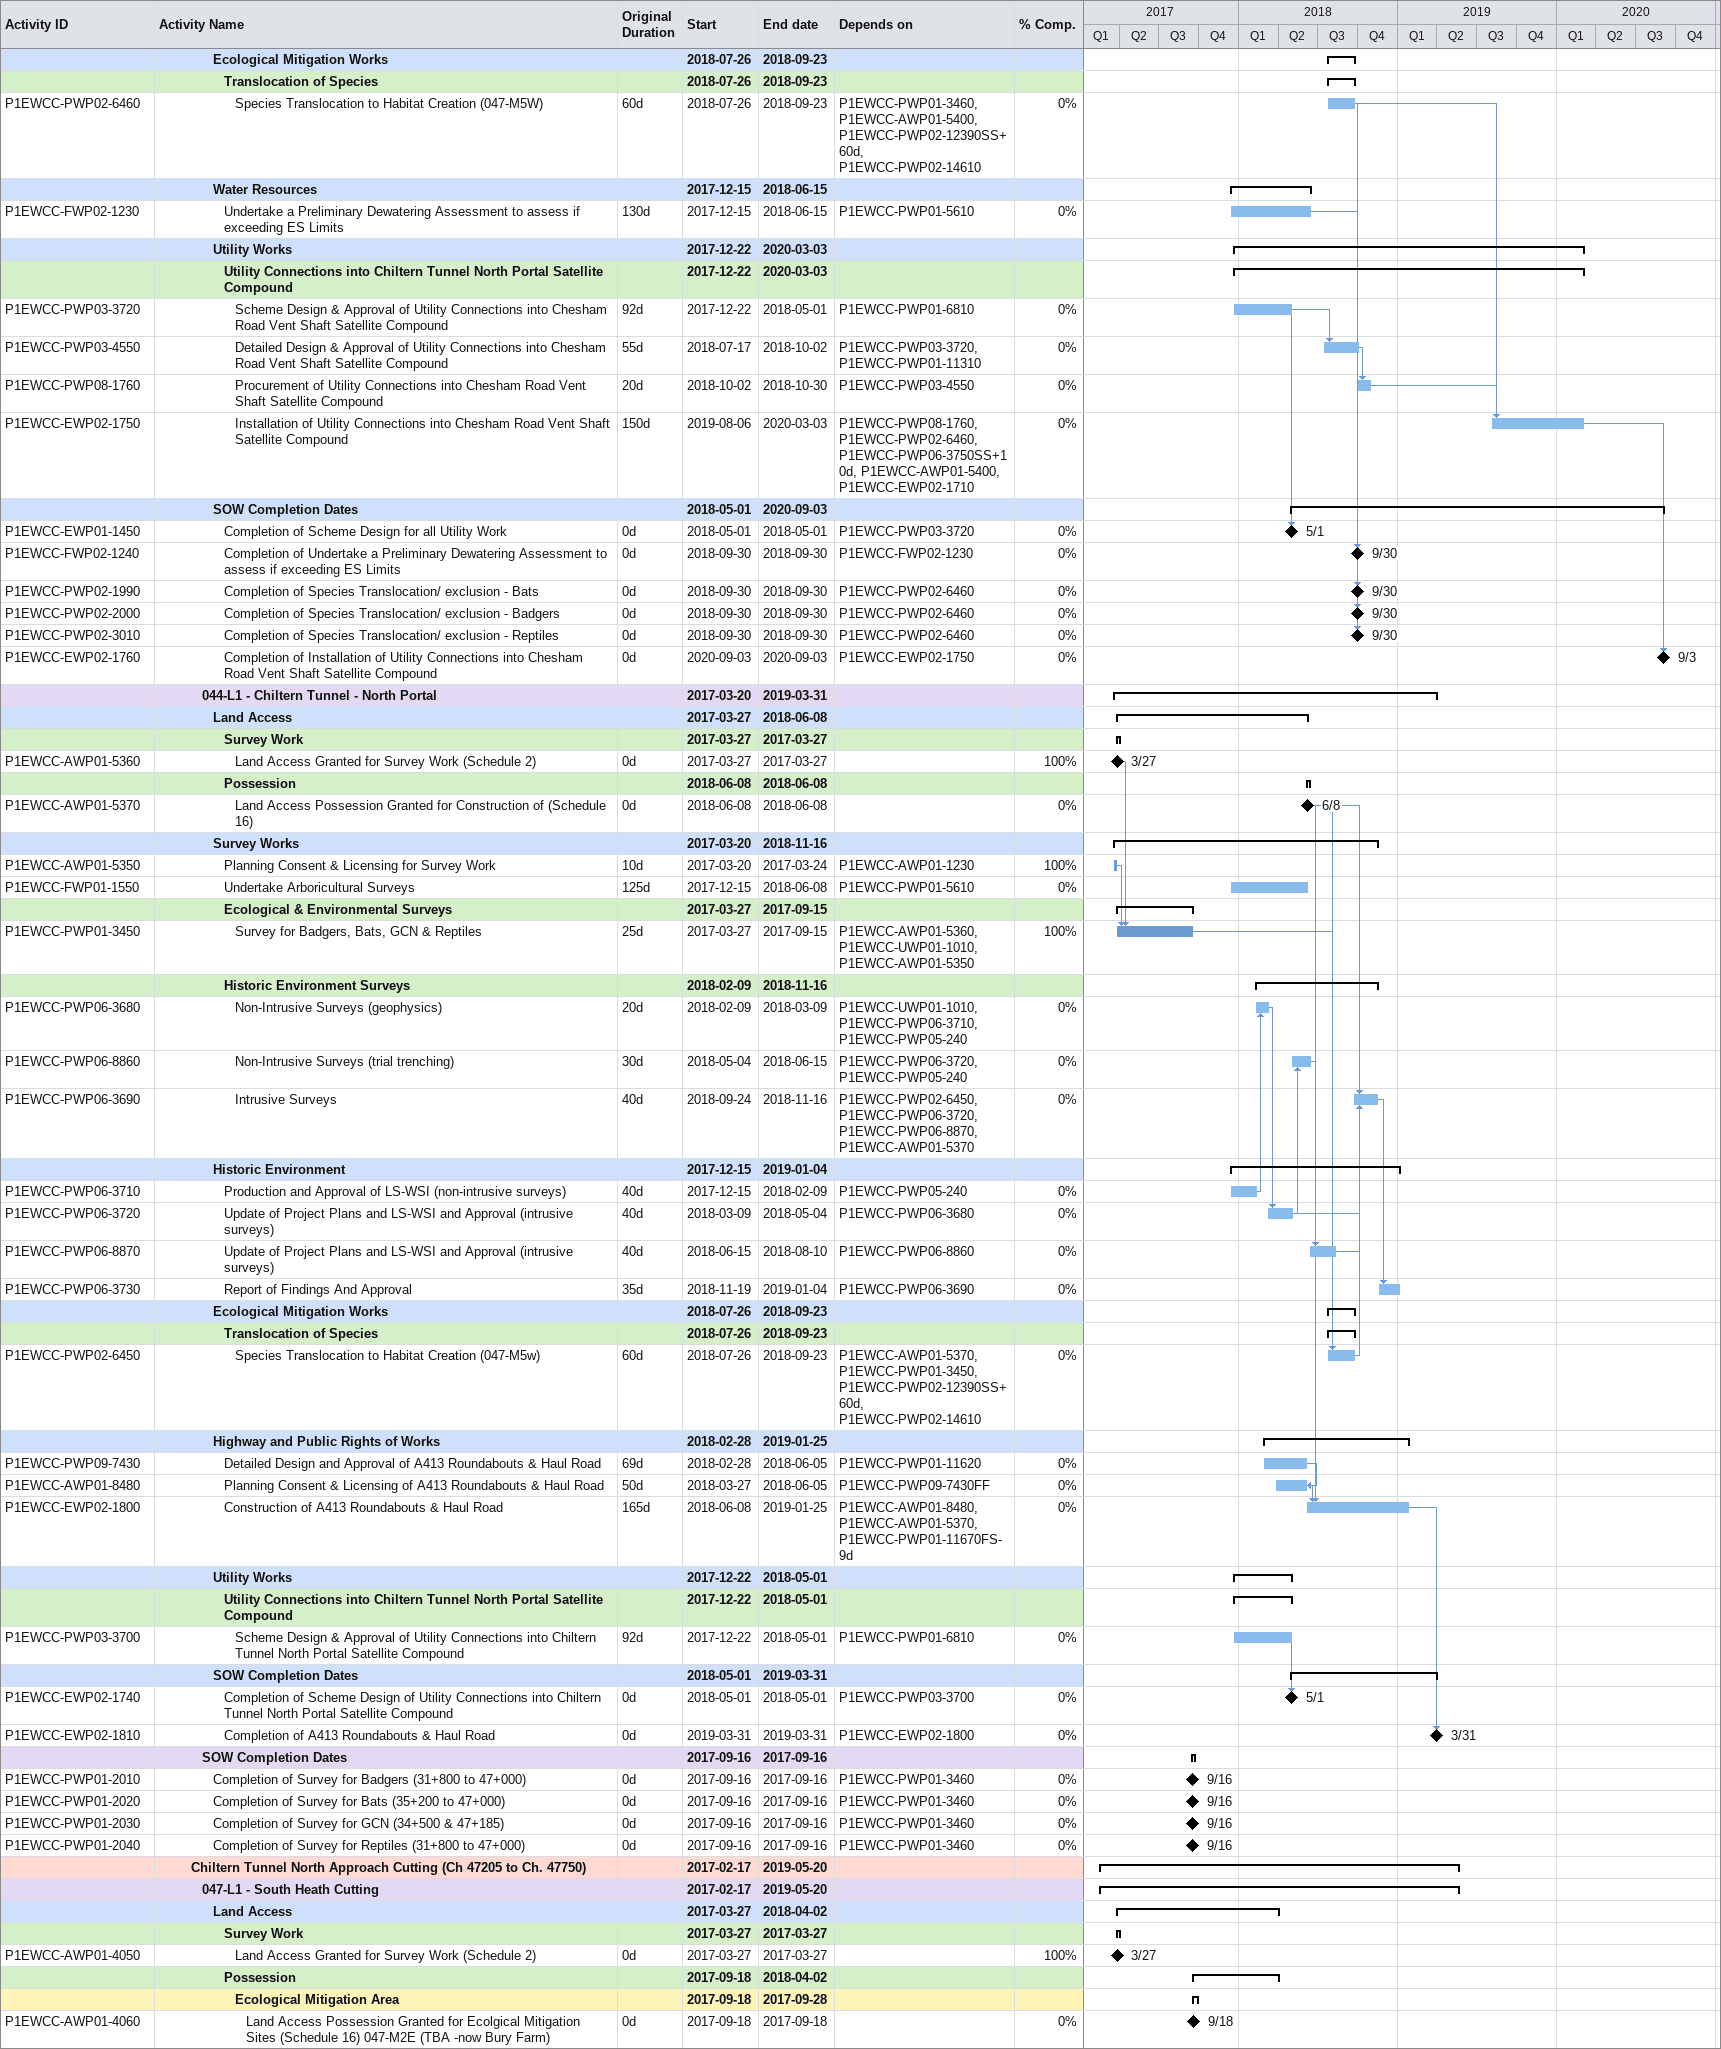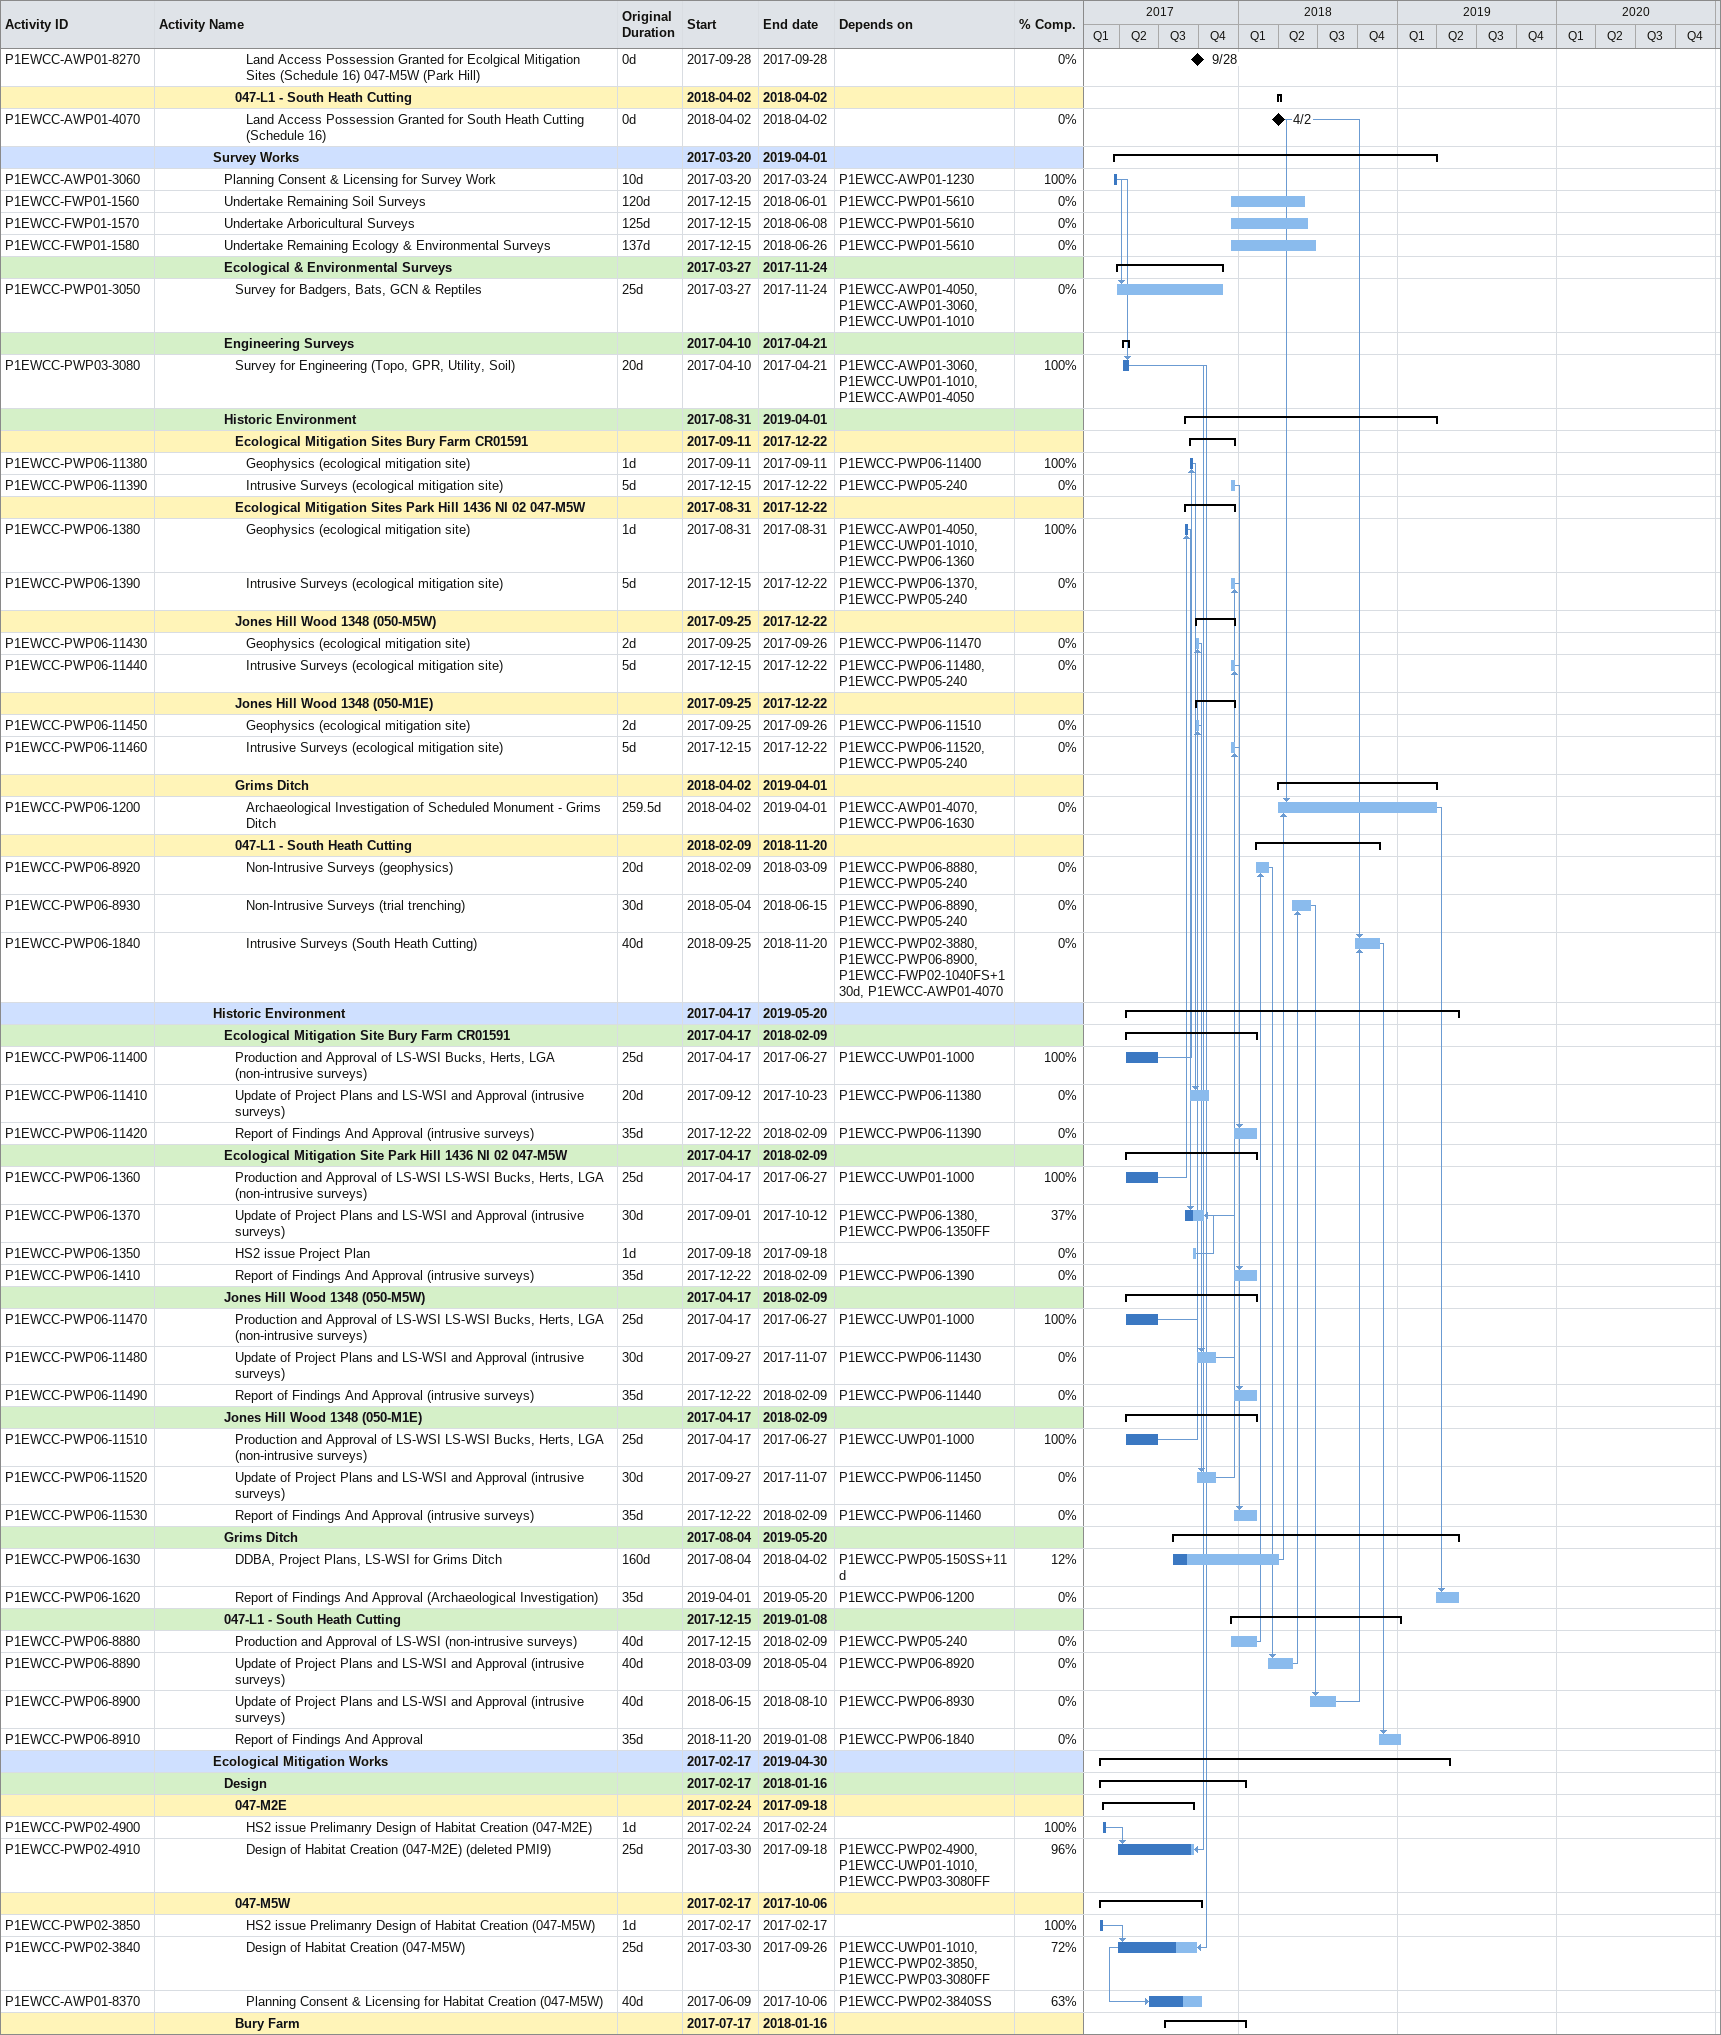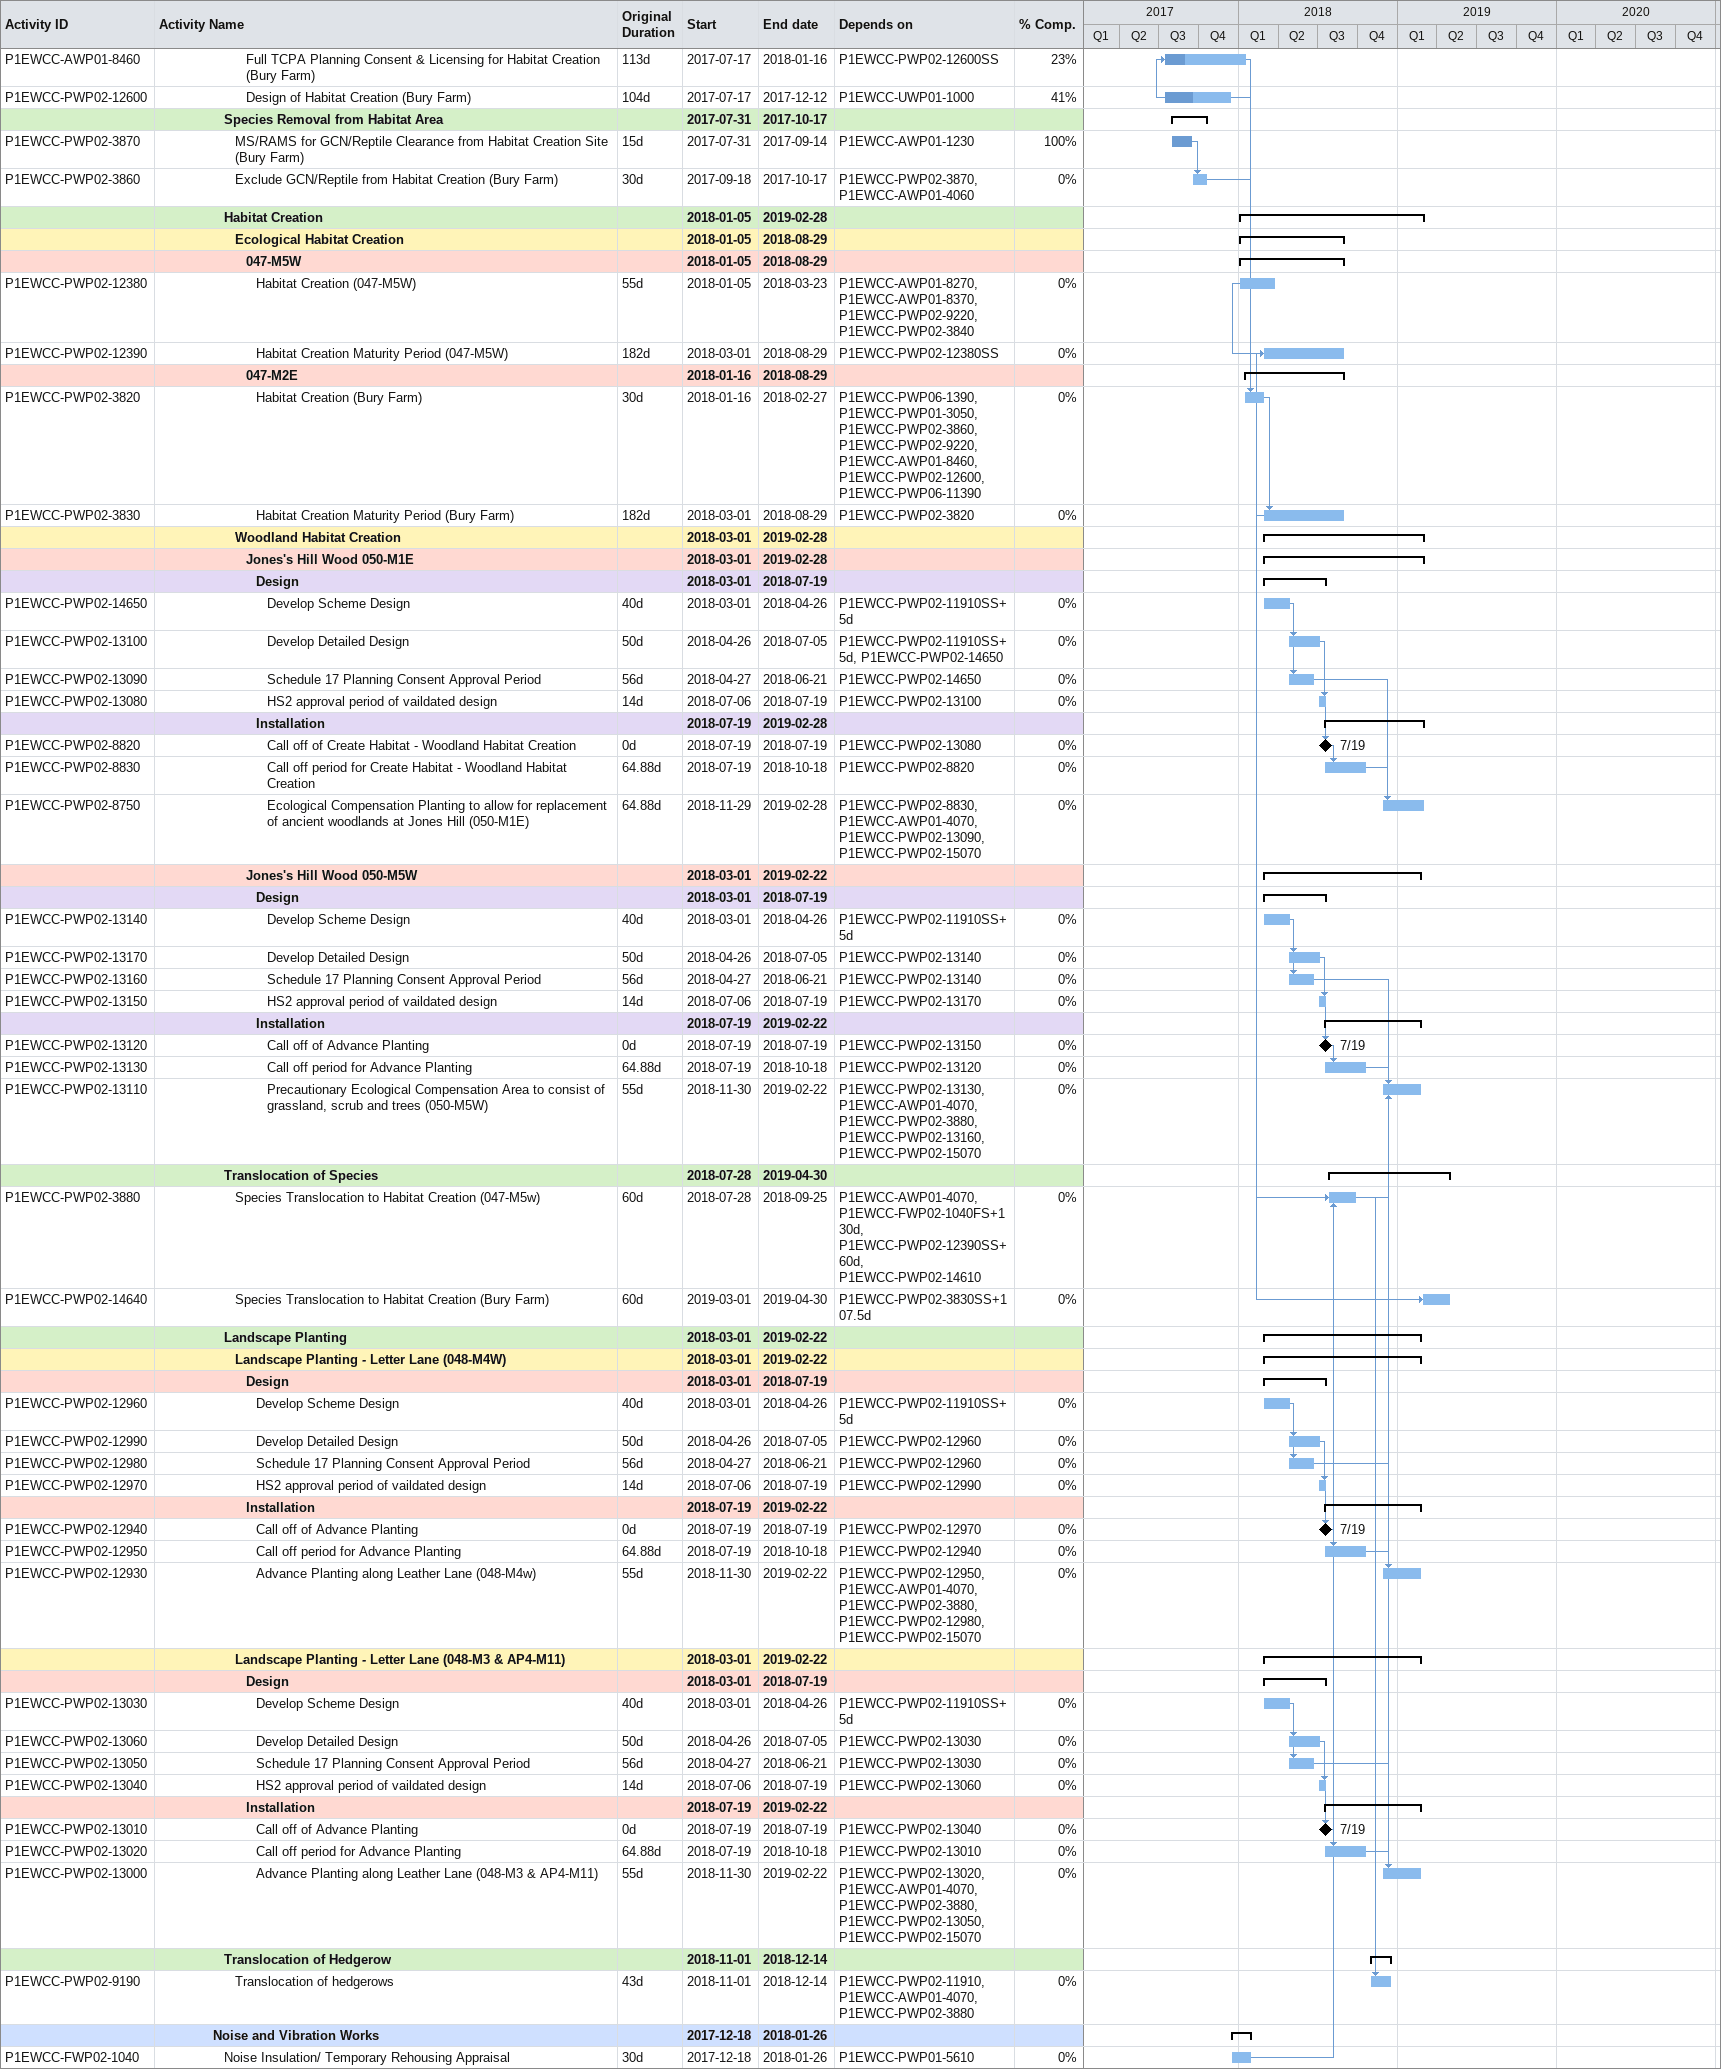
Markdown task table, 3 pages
| ID | Level | Task | Original duration | Start | Finish | Predecessors | % complete |
|---|---|---|---|---|---|---|---|
|  | 6 | **Ecological Mitigation Works** |  | 2018-07-26 | 2018-09-23 |  |  |
|  | 7 | **Translocation of Species** |  | 2018-07-26 | 2018-09-23 |  |  |
| P1EWCC-PWP02-6460 | 8 | Species Translocation to Habitat Creation (047-M5W) | 60d | 2018-07-26 | 2018-09-23 | P1EWCC-PWP01-3460, P1EWCC-AWP01-5400, P1EWCC-PWP02-12390SS+60d, P1EWCC-PWP02-14610 | 0 |
|  | 6 | **Water Resources** |  | 2017-12-15 | 2018-06-15 |  |  |
| P1EWCC-FWP02-1230 | 7 | Undertake a Preliminary Dewatering Assessment to assess if exceeding ES Limits | 130d | 2017-12-15 | 2018-06-15 | P1EWCC-PWP01-5610 | 0 |
|  | 6 | **Utility Works** |  | 2017-12-22 | 2020-03-03 |  |  |
|  | 7 | **Utility Connections into Chiltern Tunnel North Portal Satellite Compound** |  | 2017-12-22 | 2020-03-03 |  |  |
| P1EWCC-PWP03-3720 | 8 | Scheme Design & Approval of Utility Connections into Chesham Road Vent Shaft Satellite Compound | 92d | 2017-12-22 | 2018-05-01 | P1EWCC-PWP01-6810 | 0 |
| P1EWCC-PWP03-4550 | 8 | Detailed Design & Approval of Utility Connections into Chesham Road Vent Shaft Satellite Compound | 55d | 2018-07-17 | 2018-10-02 | P1EWCC-PWP03-3720, P1EWCC-PWP01-11310 | 0 |
| P1EWCC-PWP08-1760 | 8 | Procurement of Utility Connections into Chesham Road Vent Shaft Satellite Compound | 20d | 2018-10-02 | 2018-10-30 | P1EWCC-PWP03-4550 | 0 |
| P1EWCC-EWP02-1750 | 8 | Installation of Utility Connections into Chesham Road Vent Shaft Satellite Compound | 150d | 2019-08-06 | 2020-03-03 | P1EWCC-PWP08-1760, P1EWCC-PWP02-6460, P1EWCC-PWP06-3750SS+10d, P1EWCC-AWP01-5400, P1EWCC-EWP02-1710 | 0 |
|  | 6 | **SOW Completion Dates** |  | 2018-05-01 | 2020-09-03 |  |  |
| P1EWCC-EWP01-1450 | 7 | Completion of Scheme Design for all Utility Work | 0d | 2018-05-01 | 2018-05-01 | P1EWCC-PWP03-3720 | 0 |
| P1EWCC-FWP02-1240 | 7 | Completion of Undertake a Preliminary Dewatering Assessment to assess if exceeding ES Limits | 0d | 2018-09-30 | 2018-09-30 | P1EWCC-FWP02-1230 | 0 |
| P1EWCC-PWP02-1990 | 7 | Completion of Species Translocation/ exclusion - Bats | 0d | 2018-09-30 | 2018-09-30 | P1EWCC-PWP02-6460 | 0 |
| P1EWCC-PWP02-2000 | 7 | Completion of Species Translocation/ exclusion - Badgers | 0d | 2018-09-30 | 2018-09-30 | P1EWCC-PWP02-6460 | 0 |
| P1EWCC-PWP02-3010 | 7 | Completion of Species Translocation/ exclusion - Reptiles | 0d | 2018-09-30 | 2018-09-30 | P1EWCC-PWP02-6460 | 0 |
| P1EWCC-EWP02-1760 | 7 | Completion of Installation of Utility Connections into Chesham Road Vent Shaft Satellite Compound | 0d | 2020-09-03 | 2020-09-03 | P1EWCC-EWP02-1750 | 0 |
|  | 5 | **044-L1 - Chiltern Tunnel - North Portal** |  | 2017-03-20 | 2019-03-31 |  |  |
|  | 6 | **Land Access** |  | 2017-03-27 | 2018-06-08 |  |  |
|  | 7 | **Survey Work** |  | 2017-03-27 | 2017-03-27 |  |  |
| P1EWCC-AWP01-5360 | 8 | Land Access Granted for Survey Work (Schedule 2) | 0d | 2017-03-27 | 2017-03-27 |  | 100 |
|  | 7 | **Possession** |  | 2018-06-08 | 2018-06-08 |  |  |
| P1EWCC-AWP01-5370 | 8 | Land Access Possession Granted for Construction of (Schedule 16) | 0d | 2018-06-08 | 2018-06-08 |  | 0 |
|  | 6 | **Survey Works** |  | 2017-03-20 | 2018-11-16 |  |  |
| P1EWCC-AWP01-5350 | 7 | Planning Consent & Licensing for Survey Work | 10d | 2017-03-20 | 2017-03-24 | P1EWCC-AWP01-1230 | 100 |
| P1EWCC-FWP01-1550 | 7 | Undertake Arboricultural Surveys | 125d | 2017-12-15 | 2018-06-08 | P1EWCC-PWP01-5610 | 0 |
|  | 7 | **Ecological & Environmental Surveys** |  | 2017-03-27 | 2017-09-15 |  |  |
| P1EWCC-PWP01-3450 | 8 | Survey for Badgers, Bats, GCN & Reptiles | 25d | 2017-03-27 | 2017-09-15 | P1EWCC-AWP01-5360, P1EWCC-UWP01-1010, P1EWCC-AWP01-5350 | 100 |
|  | 7 | **Historic Environment Surveys** |  | 2018-02-09 | 2018-11-16 |  |  |
| P1EWCC-PWP06-3680 | 8 | Non-Intrusive Surveys (geophysics) | 20d | 2018-02-09 | 2018-03-09 | P1EWCC-UWP01-1010, P1EWCC-PWP06-3710, P1EWCC-PWP05-240 | 0 |
| P1EWCC-PWP06-8860 | 8 | Non-Intrusive Surveys (trial trenching) | 30d | 2018-05-04 | 2018-06-15 | P1EWCC-PWP06-3720, P1EWCC-PWP05-240 | 0 |
| P1EWCC-PWP06-3690 | 8 | Intrusive Surveys | 40d | 2018-09-24 | 2018-11-16 | P1EWCC-PWP02-6450, P1EWCC-PWP06-3720, P1EWCC-PWP06-8870, P1EWCC-AWP01-5370 | 0 |
|  | 6 | **Historic Environment** |  | 2017-12-15 | 2019-01-04 |  |  |
| P1EWCC-PWP06-3710 | 7 | Production and Approval of LS-WSI (non-intrusive surveys) | 40d | 2017-12-15 | 2018-02-09 | P1EWCC-PWP05-240 | 0 |
| P1EWCC-PWP06-3720 | 7 | Update of Project Plans and LS-WSI and Approval (intrusive surveys) | 40d | 2018-03-09 | 2018-05-04 | P1EWCC-PWP06-3680 | 0 |
| P1EWCC-PWP06-8870 | 7 | Update of Project Plans and LS-WSI and Approval (intrusive surveys) | 40d | 2018-06-15 | 2018-08-10 | P1EWCC-PWP06-8860 | 0 |
| P1EWCC-PWP06-3730 | 7 | Report of Findings And Approval | 35d | 2018-11-19 | 2019-01-04 | P1EWCC-PWP06-3690 | 0 |
|  | 6 | **Ecological Mitigation Works** |  | 2018-07-26 | 2018-09-23 |  |  |
|  | 7 | **Translocation of Species** |  | 2018-07-26 | 2018-09-23 |  |  |
| P1EWCC-PWP02-6450 | 8 | Species Translocation to Habitat Creation (047-M5w) | 60d | 2018-07-26 | 2018-09-23 | P1EWCC-AWP01-5370, P1EWCC-PWP01-3450, P1EWCC-PWP02-12390SS+60d, P1EWCC-PWP02-14610 | 0 |
|  | 6 | **Highway and Public Rights of Works** |  | 2018-02-28 | 2019-01-25 |  |  |
| P1EWCC-PWP09-7430 | 7 | Detailed Design and Approval of A413 Roundabouts & Haul Road | 69d | 2018-02-28 | 2018-06-05 | P1EWCC-PWP01-11620 | 0 |
| P1EWCC-AWP01-8480 | 7 | Planning Consent & Licensing of A413 Roundabouts & Haul Road | 50d | 2018-03-27 | 2018-06-05 | P1EWCC-PWP09-7430FF | 0 |
| P1EWCC-EWP02-1800 | 7 | Construction of A413 Roundabouts & Haul Road | 165d | 2018-06-08 | 2019-01-25 | P1EWCC-AWP01-8480, P1EWCC-AWP01-5370, P1EWCC-PWP01-11670FS-9d | 0 |
|  | 6 | **Utility Works** |  | 2017-12-22 | 2018-05-01 |  |  |
|  | 7 | **Utility Connections into Chiltern Tunnel North Portal Satellite Compound** |  | 2017-12-22 | 2018-05-01 |  |  |
| P1EWCC-PWP03-3700 | 8 | Scheme Design & Approval of Utility Connections into Chiltern Tunnel North Portal Satellite Compound | 92d | 2017-12-22 | 2018-05-01 | P1EWCC-PWP01-6810 | 0 |
|  | 6 | **SOW Completion Dates** |  | 2018-05-01 | 2019-03-31 |  |  |
| P1EWCC-EWP02-1740 | 7 | Completion of Scheme Design of Utility Connections into Chiltern Tunnel North Portal Satellite Compound | 0d | 2018-05-01 | 2018-05-01 | P1EWCC-PWP03-3700 | 0 |
| P1EWCC-EWP02-1810 | 7 | Completion of A413 Roundabouts & Haul Road | 0d | 2019-03-31 | 2019-03-31 | P1EWCC-EWP02-1800 | 0 |
|  | 5 | **SOW Completion Dates** |  | 2017-09-16 | 2017-09-16 |  |  |
| P1EWCC-PWP01-2010 | 6 | Completion of Survey for Badgers (31+800 to 47+000) | 0d | 2017-09-16 | 2017-09-16 | P1EWCC-PWP01-3460 | 0 |
| P1EWCC-PWP01-2020 | 6 | Completion of Survey for Bats (35+200 to 47+000) | 0d | 2017-09-16 | 2017-09-16 | P1EWCC-PWP01-3460 | 0 |
| P1EWCC-PWP01-2030 | 6 | Completion of Survey for GCN (34+500 & 47+185) | 0d | 2017-09-16 | 2017-09-16 | P1EWCC-PWP01-3460 | 0 |
| P1EWCC-PWP01-2040 | 6 | Completion of Survey for Reptiles (31+800 to 47+000) | 0d | 2017-09-16 | 2017-09-16 | P1EWCC-PWP01-3460 | 0 |
|  | 4 | **Chiltern Tunnel North Approach Cutting (Ch 47205 to Ch. 47750)** |  | 2017-02-17 | 2019-05-20 |  |  |
|  | 5 | **047-L1 - South Heath Cutting** |  | 2017-02-17 | 2019-05-20 |  |  |
|  | 6 | **Land Access** |  | 2017-03-27 | 2018-04-02 |  |  |
|  | 7 | **Survey Work** |  | 2017-03-27 | 2017-03-27 |  |  |
| P1EWCC-AWP01-4050 | 8 | Land Access Granted for Survey Work (Schedule 2) | 0d | 2017-03-27 | 2017-03-27 |  | 100 |
|  | 7 | **Possession** |  | 2017-09-18 | 2018-04-02 |  |  |
|  | 8 | **Ecological Mitigation Area** |  | 2017-09-18 | 2017-09-28 |  |  |
| P1EWCC-AWP01-4060 | 9 | Land Access Possession Granted for Ecolgical Mitigation Sites (Schedule 16) 047-M2E (TBA -now Bury Farm) | 0d | 2017-09-18 | 2017-09-18 |  | 0 |
| P1EWCC-AWP01-8270 | 9 | Land Access Possession Granted for Ecolgical Mitigation Sites (Schedule 16) 047-M5W (Park Hill) | 0d | 2017-09-28 | 2017-09-28 |  | 0 |
|  | 8 | **047-L1 - South Heath Cutting** |  | 2018-04-02 | 2018-04-02 |  |  |
| P1EWCC-AWP01-4070 | 9 | Land Access Possession Granted for South Heath Cutting (Schedule 16) | 0d | 2018-04-02 | 2018-04-02 |  | 0 |
|  | 6 | **Survey Works** |  | 2017-03-20 | 2019-04-01 |  |  |
| P1EWCC-AWP01-3060 | 7 | Planning Consent & Licensing for Survey Work | 10d | 2017-03-20 | 2017-03-24 | P1EWCC-AWP01-1230 | 100 |
| P1EWCC-FWP01-1560 | 7 | Undertake Remaining Soil Surveys | 120d | 2017-12-15 | 2018-06-01 | P1EWCC-PWP01-5610 | 0 |
| P1EWCC-FWP01-1570 | 7 | Undertake Arboricultural Surveys | 125d | 2017-12-15 | 2018-06-08 | P1EWCC-PWP01-5610 | 0 |
| P1EWCC-FWP01-1580 | 7 | Undertake Remaining Ecology & Environmental Surveys | 137d | 2017-12-15 | 2018-06-26 | P1EWCC-PWP01-5610 | 0 |
|  | 7 | **Ecological & Environmental Surveys** |  | 2017-03-27 | 2017-11-24 |  |  |
| P1EWCC-PWP01-3050 | 8 | Survey for Badgers, Bats, GCN & Reptiles | 25d | 2017-03-27 | 2017-11-24 | P1EWCC-AWP01-4050, P1EWCC-AWP01-3060, P1EWCC-UWP01-1010 | 0 |
|  | 7 | **Engineering Surveys** |  | 2017-04-10 | 2017-04-21 |  |  |
| P1EWCC-PWP03-3080 | 8 | Survey for Engineering (Topo, GPR, Utility, Soil) | 20d | 2017-04-10 | 2017-04-21 | P1EWCC-AWP01-3060, P1EWCC-UWP01-1010, P1EWCC-AWP01-4050 | 100 |
|  | 7 | **Historic Environment** |  | 2017-08-31 | 2019-04-01 |  |  |
|  | 8 | **Ecological Mitigation Sites Bury Farm CR01591** |  | 2017-09-11 | 2017-12-22 |  |  |
| P1EWCC-PWP06-11380 | 9 | Geophysics (ecological mitigation site) | 1d | 2017-09-11 | 2017-09-11 | P1EWCC-PWP06-11400 | 100 |
| P1EWCC-PWP06-11390 | 9 | Intrusive Surveys (ecological mitigation site) | 5d | 2017-12-15 | 2017-12-22 | P1EWCC-PWP05-240 | 0 |
|  | 8 | **Ecological Mitigation Sites Park Hill 1436 NI 02 047-M5W** |  | 2017-08-31 | 2017-12-22 |  |  |
| P1EWCC-PWP06-1380 | 9 | Geophysics (ecological mitigation site) | 1d | 2017-08-31 | 2017-08-31 | P1EWCC-AWP01-4050, P1EWCC-UWP01-1010, P1EWCC-PWP06-1360 | 100 |
| P1EWCC-PWP06-1390 | 9 | Intrusive Surveys (ecological mitigation site) | 5d | 2017-12-15 | 2017-12-22 | P1EWCC-PWP06-1370, P1EWCC-PWP05-240 | 0 |
|  | 8 | **Jones Hill Wood 1348 (050-M5W)** |  | 2017-09-25 | 2017-12-22 |  |  |
| P1EWCC-PWP06-11430 | 9 | Geophysics (ecological mitigation site) | 2d | 2017-09-25 | 2017-09-26 | P1EWCC-PWP06-11470 | 0 |
| P1EWCC-PWP06-11440 | 9 | Intrusive Surveys (ecological mitigation site) | 5d | 2017-12-15 | 2017-12-22 | P1EWCC-PWP06-11480, P1EWCC-PWP05-240 | 0 |
|  | 8 | **Jones Hill Wood 1348 (050-M1E)** |  | 2017-09-25 | 2017-12-22 |  |  |
| P1EWCC-PWP06-11450 | 9 | Geophysics (ecological mitigation site) | 2d | 2017-09-25 | 2017-09-26 | P1EWCC-PWP06-11510 | 0 |
| P1EWCC-PWP06-11460 | 9 | Intrusive Surveys (ecological mitigation site) | 5d | 2017-12-15 | 2017-12-22 | P1EWCC-PWP06-11520, P1EWCC-PWP05-240 | 0 |
|  | 8 | **Grims Ditch** |  | 2018-04-02 | 2019-04-01 |  |  |
| P1EWCC-PWP06-1200 | 9 | Archaeological Investigation of Scheduled Monument - Grims Ditch | 259.5d | 2018-04-02 | 2019-04-01 | P1EWCC-AWP01-4070, P1EWCC-PWP06-1630 | 0 |
|  | 8 | **047-L1 - South Heath Cutting** |  | 2018-02-09 | 2018-11-20 |  |  |
| P1EWCC-PWP06-8920 | 9 | Non-Intrusive Surveys (geophysics) | 20d | 2018-02-09 | 2018-03-09 | P1EWCC-PWP06-8880, P1EWCC-PWP05-240 | 0 |
| P1EWCC-PWP06-8930 | 9 | Non-Intrusive Surveys (trial trenching) | 30d | 2018-05-04 | 2018-06-15 | P1EWCC-PWP06-8890, P1EWCC-PWP05-240 | 0 |
| P1EWCC-PWP06-1840 | 9 | Intrusive Surveys (South Heath Cutting) | 40d | 2018-09-25 | 2018-11-20 | P1EWCC-PWP02-3880, P1EWCC-PWP06-8900, P1EWCC-FWP02-1040FS+130d, P1EWCC-AWP01-4070 | 0 |
|  | 6 | **Historic Environment** |  | 2017-04-17 | 2019-05-20 |  |  |
|  | 7 | **Ecological Mitigation Site Bury Farm CR01591** |  | 2017-04-17 | 2018-02-09 |  |  |
| P1EWCC-PWP06-11400 | 8 | Production and Approval of LS-WSI Bucks, Herts, LGA (non-intrusive surveys) | 25d | 2017-04-17 | 2017-06-27 | P1EWCC-UWP01-1000 | 100 |
| P1EWCC-PWP06-11410 | 8 | Update of Project Plans and LS-WSI and Approval (intrusive surveys) | 20d | 2017-09-12 | 2017-10-23 | P1EWCC-PWP06-11380 | 0 |
| P1EWCC-PWP06-11420 | 8 | Report of Findings And Approval (intrusive surveys) | 35d | 2017-12-22 | 2018-02-09 | P1EWCC-PWP06-11390 | 0 |
|  | 7 | **Ecological Mitigation Site Park Hill 1436 NI 02 047-M5W** |  | 2017-04-17 | 2018-02-09 |  |  |
| P1EWCC-PWP06-1360 | 8 | Production and Approval of LS-WSI LS-WSI Bucks, Herts, LGA (non-intrusive surveys) | 25d | 2017-04-17 | 2017-06-27 | P1EWCC-UWP01-1000 | 100 |
| P1EWCC-PWP06-1370 | 8 | Update of Project Plans and LS-WSI and Approval (intrusive surveys) | 30d | 2017-09-01 | 2017-10-12 | P1EWCC-PWP06-1380, P1EWCC-PWP06-1350FF | 37 |
| P1EWCC-PWP06-1350 | 8 | HS2 issue Project Plan | 1d | 2017-09-18 | 2017-09-18 |  | 0 |
| P1EWCC-PWP06-1410 | 8 | Report of Findings And Approval (intrusive surveys) | 35d | 2017-12-22 | 2018-02-09 | P1EWCC-PWP06-1390 | 0 |
|  | 7 | **Jones Hill Wood 1348 (050-M5W)** |  | 2017-04-17 | 2018-02-09 |  |  |
| P1EWCC-PWP06-11470 | 8 | Production and Approval of LS-WSI LS-WSI Bucks, Herts, LGA (non-intrusive surveys) | 25d | 2017-04-17 | 2017-06-27 | P1EWCC-UWP01-1000 | 100 |
| P1EWCC-PWP06-11480 | 8 | Update of Project Plans and LS-WSI and Approval (intrusive surveys) | 30d | 2017-09-27 | 2017-11-07 | P1EWCC-PWP06-11430 | 0 |
| P1EWCC-PWP06-11490 | 8 | Report of Findings And Approval (intrusive surveys) | 35d | 2017-12-22 | 2018-02-09 | P1EWCC-PWP06-11440 | 0 |
|  | 7 | **Jones Hill Wood 1348 (050-M1E)** |  | 2017-04-17 | 2018-02-09 |  |  |
| P1EWCC-PWP06-11510 | 8 | Production and Approval of LS-WSI LS-WSI Bucks, Herts, LGA (non-intrusive surveys) | 25d | 2017-04-17 | 2017-06-27 | P1EWCC-UWP01-1000 | 100 |
| P1EWCC-PWP06-11520 | 8 | Update of Project Plans and LS-WSI and Approval (intrusive surveys) | 30d | 2017-09-27 | 2017-11-07 | P1EWCC-PWP06-11450 | 0 |
| P1EWCC-PWP06-11530 | 8 | Report of Findings And Approval (intrusive surveys) | 35d | 2017-12-22 | 2018-02-09 | P1EWCC-PWP06-11460 | 0 |
|  | 7 | **Grims Ditch** |  | 2017-08-04 | 2019-05-20 |  |  |
| P1EWCC-PWP06-1630 | 8 | DDBA, Project Plans, LS-WSI for Grims Ditch | 160d | 2017-08-04 | 2018-04-02 | P1EWCC-PWP05-150SS+11d | 12 |
| P1EWCC-PWP06-1620 | 8 | Report of Findings And Approval (Archaeological Investigation) | 35d | 2019-04-01 | 2019-05-20 | P1EWCC-PWP06-1200 | 0 |
|  | 7 | **047-L1 - South Heath Cutting** |  | 2017-12-15 | 2019-01-08 |  |  |
| P1EWCC-PWP06-8880 | 8 | Production and Approval of LS-WSI (non-intrusive surveys) | 40d | 2017-12-15 | 2018-02-09 | P1EWCC-PWP05-240 | 0 |
| P1EWCC-PWP06-8890 | 8 | Update of Project Plans and LS-WSI and Approval (intrusive surveys) | 40d | 2018-03-09 | 2018-05-04 | P1EWCC-PWP06-8920 | 0 |
| P1EWCC-PWP06-8900 | 8 | Update of Project Plans and LS-WSI and Approval (intrusive surveys) | 40d | 2018-06-15 | 2018-08-10 | P1EWCC-PWP06-8930 | 0 |
| P1EWCC-PWP06-8910 | 8 | Report of Findings And Approval | 35d | 2018-11-20 | 2019-01-08 | P1EWCC-PWP06-1840 | 0 |
|  | 6 | **Ecological Mitigation Works** |  | 2017-02-17 | 2019-04-30 |  |  |
|  | 7 | **Design** |  | 2017-02-17 | 2018-01-16 |  |  |
|  | 8 | **047-M2E** |  | 2017-02-24 | 2017-09-18 |  |  |
| P1EWCC-PWP02-4900 | 9 | HS2 issue Prelimanry Design of Habitat Creation (047-M2E) | 1d | 2017-02-24 | 2017-02-24 |  | 100 |
| P1EWCC-PWP02-4910 | 9 | Design of Habitat Creation (047-M2E) (deleted PMI9) | 25d | 2017-03-30 | 2017-09-18 | P1EWCC-PWP02-4900, P1EWCC-UWP01-1010, P1EWCC-PWP03-3080FF | 96 |
|  | 8 | **047-M5W** |  | 2017-02-17 | 2017-10-06 |  |  |
| P1EWCC-PWP02-3850 | 9 | HS2 issue Prelimanry Design of Habitat Creation (047-M5W) | 1d | 2017-02-17 | 2017-02-17 |  | 100 |
| P1EWCC-PWP02-3840 | 9 | Design of Habitat Creation (047-M5W) | 25d | 2017-03-30 | 2017-09-26 | P1EWCC-UWP01-1010, P1EWCC-PWP02-3850, P1EWCC-PWP03-3080FF | 72 |
| P1EWCC-AWP01-8370 | 9 | Planning Consent & Licensing for Habitat Creation (047-M5W) | 40d | 2017-06-09 | 2017-10-06 | P1EWCC-PWP02-3840SS | 63 |
|  | 8 | **Bury Farm** |  | 2017-07-17 | 2018-01-16 |  |  |
| P1EWCC-AWP01-8460 | 9 | Full TCPA Planning Consent & Licensing for Habitat Creation (Bury Farm) | 113d | 2017-07-17 | 2018-01-16 | P1EWCC-PWP02-12600SS | 23 |
| P1EWCC-PWP02-12600 | 9 | Design of Habitat Creation (Bury Farm) | 104d | 2017-07-17 | 2017-12-12 | P1EWCC-UWP01-1000 | 41 |
|  | 7 | **Species Removal from Habitat Area** |  | 2017-07-31 | 2017-10-17 |  |  |
| P1EWCC-PWP02-3870 | 8 | MS/RAMS for GCN/Reptile Clearance from Habitat Creation Site (Bury Farm) | 15d | 2017-07-31 | 2017-09-14 | P1EWCC-AWP01-1230 | 100 |
| P1EWCC-PWP02-3860 | 8 | Exclude GCN/Reptile from Habitat Creation (Bury Farm) | 30d | 2017-09-18 | 2017-10-17 | P1EWCC-PWP02-3870, P1EWCC-AWP01-4060 | 0 |
|  | 7 | **Habitat Creation** |  | 2018-01-05 | 2019-02-28 |  |  |
|  | 8 | **Ecological Habitat Creation** |  | 2018-01-05 | 2018-08-29 |  |  |
|  | 9 | **047-M5W** |  | 2018-01-05 | 2018-08-29 |  |  |
| P1EWCC-PWP02-12380 | 10 | Habitat Creation (047-M5W) | 55d | 2018-01-05 | 2018-03-23 | P1EWCC-AWP01-8270, P1EWCC-AWP01-8370, P1EWCC-PWP02-9220, P1EWCC-PWP02-3840 | 0 |
| P1EWCC-PWP02-12390 | 10 | Habitat Creation Maturity Period (047-M5W) | 182d | 2018-03-01 | 2018-08-29 | P1EWCC-PWP02-12380SS | 0 |
|  | 9 | **047-M2E** |  | 2018-01-16 | 2018-08-29 |  |  |
| P1EWCC-PWP02-3820 | 10 | Habitat Creation (Bury Farm) | 30d | 2018-01-16 | 2018-02-27 | P1EWCC-PWP06-1390, P1EWCC-PWP01-3050, P1EWCC-PWP02-3860, P1EWCC-PWP02-9220, P1EWCC-AWP01-8460, P1EWCC-PWP02-12600, P1EWCC-PWP06-11390 | 0 |
| P1EWCC-PWP02-3830 | 10 | Habitat Creation Maturity Period (Bury Farm) | 182d | 2018-03-01 | 2018-08-29 | P1EWCC-PWP02-3820 | 0 |
|  | 8 | **Woodland Habitat Creation** |  | 2018-03-01 | 2019-02-28 |  |  |
|  | 9 | **Jones's Hill Wood 050-M1E** |  | 2018-03-01 | 2019-02-28 |  |  |
|  | 10 | **Design** |  | 2018-03-01 | 2018-07-19 |  |  |
| P1EWCC-PWP02-14650 | 11 | Develop Scheme Design | 40d | 2018-03-01 | 2018-04-26 | P1EWCC-PWP02-11910SS+5d | 0 |
| P1EWCC-PWP02-13100 | 11 | Develop Detailed Design | 50d | 2018-04-26 | 2018-07-05 | P1EWCC-PWP02-11910SS+5d, P1EWCC-PWP02-14650 | 0 |
| P1EWCC-PWP02-13090 | 11 | Schedule 17 Planning Consent Approval Period | 56d | 2018-04-27 | 2018-06-21 | P1EWCC-PWP02-14650 | 0 |
| P1EWCC-PWP02-13080 | 11 | HS2 approval period of vaildated design | 14d | 2018-07-06 | 2018-07-19 | P1EWCC-PWP02-13100 | 0 |
|  | 10 | **Installation** |  | 2018-07-19 | 2019-02-28 |  |  |
| P1EWCC-PWP02-8820 | 11 | Call off of Create Habitat - Woodland Habitat Creation | 0d | 2018-07-19 | 2018-07-19 | P1EWCC-PWP02-13080 | 0 |
| P1EWCC-PWP02-8830 | 11 | Call off period for Create Habitat - Woodland Habitat Creation | 64.88d | 2018-07-19 | 2018-10-18 | P1EWCC-PWP02-8820 | 0 |
| P1EWCC-PWP02-8750 | 11 | Ecological Compensation Planting to allow for replacement of ancient woodlands at Jones Hill (050-M1E) | 64.88d | 2018-11-29 | 2019-02-28 | P1EWCC-PWP02-8830, P1EWCC-AWP01-4070, P1EWCC-PWP02-13090, P1EWCC-PWP02-15070 | 0 |
|  | 9 | **Jones's Hill Wood 050-M5W** |  | 2018-03-01 | 2019-02-22 |  |  |
|  | 10 | **Design** |  | 2018-03-01 | 2018-07-19 |  |  |
| P1EWCC-PWP02-13140 | 11 | Develop Scheme Design | 40d | 2018-03-01 | 2018-04-26 | P1EWCC-PWP02-11910SS+5d | 0 |
| P1EWCC-PWP02-13170 | 11 | Develop Detailed Design | 50d | 2018-04-26 | 2018-07-05 | P1EWCC-PWP02-13140 | 0 |
| P1EWCC-PWP02-13160 | 11 | Schedule 17 Planning Consent Approval Period | 56d | 2018-04-27 | 2018-06-21 | P1EWCC-PWP02-13140 | 0 |
| P1EWCC-PWP02-13150 | 11 | HS2 approval period of vaildated design | 14d | 2018-07-06 | 2018-07-19 | P1EWCC-PWP02-13170 | 0 |
|  | 10 | **Installation** |  | 2018-07-19 | 2019-02-22 |  |  |
| P1EWCC-PWP02-13120 | 11 | Call off of Advance Planting | 0d | 2018-07-19 | 2018-07-19 | P1EWCC-PWP02-13150 | 0 |
| P1EWCC-PWP02-13130 | 11 | Call off period for Advance Planting | 64.88d | 2018-07-19 | 2018-10-18 | P1EWCC-PWP02-13120 | 0 |
| P1EWCC-PWP02-13110 | 11 | Precautionary Ecological Compensation Area to consist of grassland, scrub and trees (050-M5W) | 55d | 2018-11-30 | 2019-02-22 | P1EWCC-PWP02-13130, P1EWCC-AWP01-4070, P1EWCC-PWP02-3880, P1EWCC-PWP02-13160, P1EWCC-PWP02-15070 | 0 |
|  | 7 | **Translocation of Species** |  | 2018-07-28 | 2019-04-30 |  |  |
| P1EWCC-PWP02-3880 | 8 | Species Translocation to Habitat Creation (047-M5w) | 60d | 2018-07-28 | 2018-09-25 | P1EWCC-AWP01-4070, P1EWCC-FWP02-1040FS+130d, P1EWCC-PWP02-12390SS+60d, P1EWCC-PWP02-14610 | 0 |
| P1EWCC-PWP02-14640 | 8 | Species Translocation to Habitat Creation (Bury Farm) | 60d | 2019-03-01 | 2019-04-30 | P1EWCC-PWP02-3830SS+107.5d | 0 |
|  | 7 | **Landscape Planting** |  | 2018-03-01 | 2019-02-22 |  |  |
|  | 8 | **Landscape Planting - Letter Lane (048-M4W)** |  | 2018-03-01 | 2019-02-22 |  |  |
|  | 9 | **Design** |  | 2018-03-01 | 2018-07-19 |  |  |
| P1EWCC-PWP02-12960 | 10 | Develop Scheme Design | 40d | 2018-03-01 | 2018-04-26 | P1EWCC-PWP02-11910SS+5d | 0 |
| P1EWCC-PWP02-12990 | 10 | Develop Detailed Design | 50d | 2018-04-26 | 2018-07-05 | P1EWCC-PWP02-12960 | 0 |
| P1EWCC-PWP02-12980 | 10 | Schedule 17 Planning Consent Approval Period | 56d | 2018-04-27 | 2018-06-21 | P1EWCC-PWP02-12960 | 0 |
| P1EWCC-PWP02-12970 | 10 | HS2 approval period of vaildated design | 14d | 2018-07-06 | 2018-07-19 | P1EWCC-PWP02-12990 | 0 |
|  | 9 | **Installation** |  | 2018-07-19 | 2019-02-22 |  |  |
| P1EWCC-PWP02-12940 | 10 | Call off of Advance Planting | 0d | 2018-07-19 | 2018-07-19 | P1EWCC-PWP02-12970 | 0 |
| P1EWCC-PWP02-12950 | 10 | Call off period for Advance Planting | 64.88d | 2018-07-19 | 2018-10-18 | P1EWCC-PWP02-12940 | 0 |
| P1EWCC-PWP02-12930 | 10 | Advance Planting along Leather Lane (048-M4w) | 55d | 2018-11-30 | 2019-02-22 | P1EWCC-PWP02-12950, P1EWCC-AWP01-4070, P1EWCC-PWP02-3880, P1EWCC-PWP02-12980, P1EWCC-PWP02-15070 | 0 |
|  | 8 | **Landscape Planting - Letter Lane (048-M3 & AP4-M11)** |  | 2018-03-01 | 2019-02-22 |  |  |
|  | 9 | **Design** |  | 2018-03-01 | 2018-07-19 |  |  |
| P1EWCC-PWP02-13030 | 10 | Develop Scheme Design | 40d | 2018-03-01 | 2018-04-26 | P1EWCC-PWP02-11910SS+5d | 0 |
| P1EWCC-PWP02-13060 | 10 | Develop Detailed Design | 50d | 2018-04-26 | 2018-07-05 | P1EWCC-PWP02-13030 | 0 |
| P1EWCC-PWP02-13050 | 10 | Schedule 17 Planning Consent Approval Period | 56d | 2018-04-27 | 2018-06-21 | P1EWCC-PWP02-13030 | 0 |
| P1EWCC-PWP02-13040 | 10 | HS2 approval period of vaildated design | 14d | 2018-07-06 | 2018-07-19 | P1EWCC-PWP02-13060 | 0 |
|  | 9 | **Installation** |  | 2018-07-19 | 2019-02-22 |  |  |
| P1EWCC-PWP02-13010 | 10 | Call off of Advance Planting | 0d | 2018-07-19 | 2018-07-19 | P1EWCC-PWP02-13040 | 0 |
| P1EWCC-PWP02-13020 | 10 | Call off period for Advance Planting | 64.88d | 2018-07-19 | 2018-10-18 | P1EWCC-PWP02-13010 | 0 |
| P1EWCC-PWP02-13000 | 10 | Advance Planting along Leather Lane (048-M3 & AP4-M11) | 55d | 2018-11-30 | 2019-02-22 | P1EWCC-PWP02-13020, P1EWCC-AWP01-4070, P1EWCC-PWP02-3880, P1EWCC-PWP02-13050, P1EWCC-PWP02-15070 | 0 |
|  | 7 | **Translocation of Hedgerow** |  | 2018-11-01 | 2018-12-14 |  |  |
| P1EWCC-PWP02-9190 | 8 | Translocation of hedgerows | 43d | 2018-11-01 | 2018-12-14 | P1EWCC-PWP02-11910, P1EWCC-AWP01-4070, P1EWCC-PWP02-3880 | 0 |
|  | 6 | **Noise and Vibration Works** |  | 2017-12-18 | 2018-01-26 |  |  |
| P1EWCC-FWP02-1040 | 7 | Noise Insulation/ Temporary Rehousing Appraisal | 30d | 2017-12-18 | 2018-01-26 | P1EWCC-PWP01-5610 | 0 |
